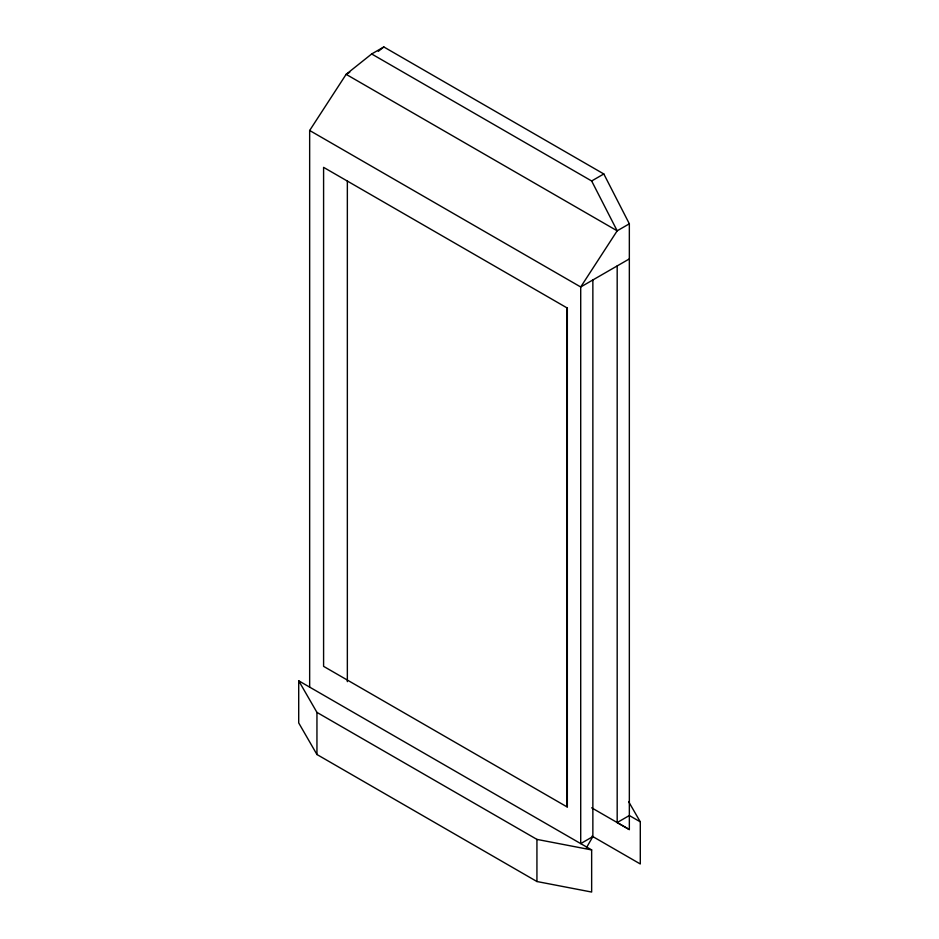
<?xml version="1.0" encoding="UTF-8"?>
<svg xmlns="http://www.w3.org/2000/svg" width="939" height="939" viewBox="0 0 939 939"><rect width="100%" height="100%" fill="white"/><g stroke="black" fill="none" stroke-linecap="round" stroke-linejoin="round"><path stroke-width="1.41" d="M591.652 807.81L629.341 829.571L629.341 223.799L603.812 173.961L383.828 46.95L371.668 53.969L346.139 74.334L309.659 130.486L309.659 687.125M586.429 847.741L592.861 836.59L592.861 279.963M378.276 51.375L383.828 46.95M349.778 72.221L346.139 74.334L617.181 230.818L629.341 223.799M371.668 53.969L591.652 180.981L603.812 173.961M629.341 258.906L580.713 286.982L309.659 130.486M592.861 836.59L580.713 843.609L580.713 286.982L617.181 230.818L591.652 180.981M629.341 829.571L617.181 822.552L629.341 815.533L640.292 821.848L640.292 863.974L592.039 836.121M298.708 680.798L316.948 712.396L536.932 839.396L591.652 849.924L591.652 892.05L536.932 881.521L316.948 754.51L298.708 722.924L298.708 680.798L591.652 849.924M628.614 801.624L640.292 821.848M617.181 265.925L617.181 822.552M567.332 307.699L567.332 807.2M536.932 839.396L536.932 881.521M347.348 180.687L347.348 681.655M316.948 712.396L316.948 754.51M566.78 307.757L323.591 167.353L323.591 666.35L566.78 806.754L566.78 307.757"/></g></svg>
